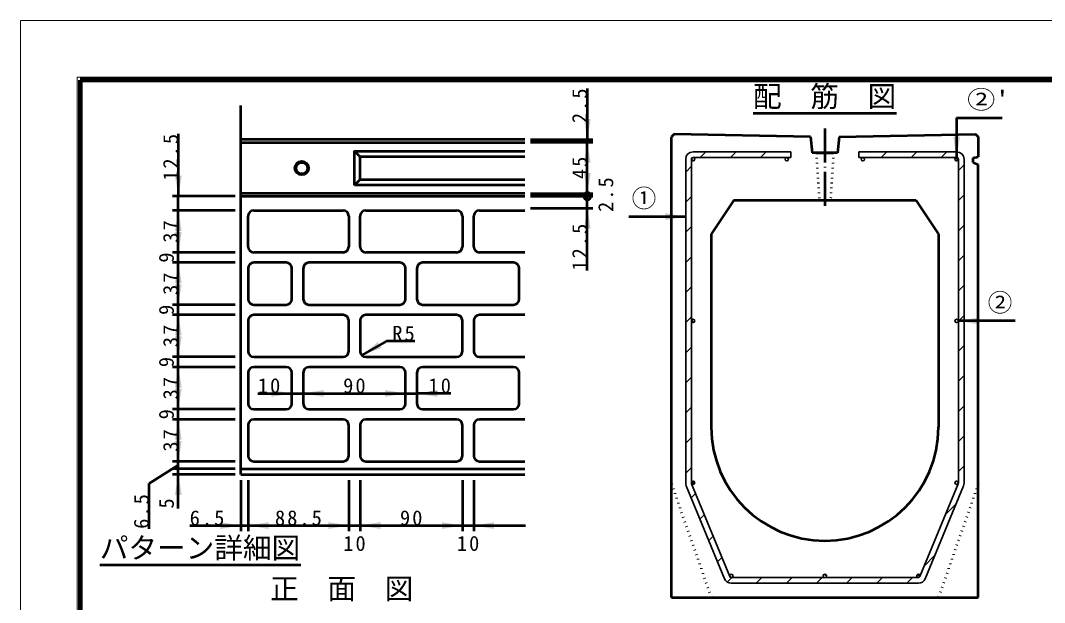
# Model space of a CAD drawing. Units: millimetres, scale not verified, with parts at other scales. Extents: x -2102 to 2102, y -1485 to 1485.
# Drawn here: x -2102 to -300, y 460 to 1485 of the extents above; entities that cross this region are included whole.
import ezdxf
from ezdxf.enums import TextEntityAlignment as Align

# ---------------------------------------------------------------- set-up
doc = ezdxf.new("R2010")
doc.units = ezdxf.units.MM
doc.header["$LTSCALE"] = 5
doc.linetypes.add('DOTTED', pattern=[1.75, 0.25, -1.5])
doc.linetypes.add('LONG_DASHED_DOTTED', pattern=[15.25, 12, -1.5, 0.25, -1.5])
doc.layers.add('0-0_V-nasSTD', color=7, linetype='Continuous', lineweight=35)
doc.layers.add('0-1_0', color=7, linetype='Continuous', lineweight=50)
doc.styles.add('ＭＳ ゴシック', font='')
doc.styles.get('ＭＳ ゴシック').set_extended_font_data('MS Gothic')

msp = doc.modelspace()

# ---------------------------------------------------------------- linework, layer by layer
at = {"layer": '0-0_V-nasSTD', "lineweight": 100}
msp.add_line((-1997.5, 1380), (-1997.5, -1380), dxfattribs=at)
at = {"layer": '0-0_V-nasSTD', "lineweight": 50}
for p, q in [((-1714.642, 685.452), (-1714.642, 1335.452)), ((-454.5, 1313.289), (-454.5, 1244.289)), ((-711.5, 1279.789), (-709, 1251.789)), ((-661.5, 1279.789), (-664, 1251.789)), ((-664, 1251.789), (-709, 1251.789)), ((-701.5, 1251.789), (-671.5, 1251.789))]:
    msp.add_line(p, q, dxfattribs=at)
at = {"layer": '0-0_V-nasSTD'}
for p, q in [((-918.5, 1253.789), (-746.5, 1253.789)), ((-905.827, 1243.789), (-895.827, 1253.789)), ((-852.794, 1243.789), (-842.794, 1253.789)), ((-799.761, 1243.789), (-789.761, 1253.789)), ((-746.728, 1243.789), (-746.5, 1244.016)), ((-746.5, 1253.789), (-746.5, 1243.789)), ((-626.5, 1253.789), (-626.5, 1243.789)), ((-626.5, 1253.789), (-454.5, 1253.789)), ((-626.5, 1253.697), (-626.408, 1253.789)), ((-587.629, 1243.789), (-577.629, 1253.789)), ((-534.596, 1243.789), (-524.596, 1253.789)), ((-481.563, 1243.789), (-471.563, 1253.789)), ((-931.5, 1240.789), (-931.5, 670.38)), ((-931.5, 1218.115), (-921.5, 1228.115)), ((-921.5, 1240.789), (-921.5, 670.371)), ((-921.447, 1241.352), (-917.937, 1237.842)), ((-918.5, 1243.789), (-746.5, 1243.789)), ((-754.114, 1243.789), (-753.5, 1243.789)), ((-754.114, 1243.725), (-750.564, 1240.175)), ((-753.5, 1243.789), (-746.5, 1243.789)), ((-626.5, 1243.789), (-454.5, 1243.789)), ((-619.811, 1243.773), (-616.516, 1240.478)), ((-456.462, 1243.058), (-452.231, 1238.827)), ((-451.5, 1240.789), (-451.5, 670.371)), ((-451.5, 1220.818), (-441.5, 1230.818)), ((-441.5, 1240.789), (-441.5, 670.375)), ((-931.5, 1165.082), (-921.5, 1175.082)), ((-451.5, 1167.785), (-441.5, 1177.785)), ((-931.5, 1112.049), (-921.5, 1122.049)), ((-451.5, 1114.752), (-441.5, 1124.752)), ((-931.5, 1059.016), (-921.5, 1069.016)), ((-451.5, 1061.719), (-441.5, 1071.719)), ((-931.5, 1005.983), (-921.5, 1015.983)), ((-451.5, 1008.686), (-441.5, 1018.686)), ((-921.5, 1005.789), (-921.5, 1007.203)), ((-931.5, 952.95), (-921.5, 962.95)), ((-921.146, 957.203), (-917.085, 953.143)), ((-451.5, 955.653), (-441.5, 965.653)), ((-931.5, 899.917), (-921.5, 909.917)), ((-451.5, 902.62), (-441.5, 912.62)), ((-931.5, 846.884), (-921.5, 856.884)), ((-451.5, 849.587), (-441.5, 859.587)), ((-931.5, 793.851), (-921.5, 803.851)), ((-451.5, 796.554), (-441.5, 806.554)), ((-931.5, 740.818), (-921.5, 750.818)), ((-451.5, 743.521), (-441.5, 753.521)), ((-931.5, 687.785), (-921.5, 697.785)), ((-451.5, 690.488), (-441.5, 700.488)), ((-921.274, 669.229), (-853.917, 505.647)), ((-921.274, 669.229), (-921.274, 669.229)), ((-921.274, 669.229), (-921.274, 669.229)), ((-920.66, 672.87), (-916.418, 668.628)), ((-451.724, 669.229), (-519.081, 505.647)), ((-454.866, 673.766), (-451.522, 670.423)), ((-451.726, 669.229), (-451.726, 669.229)), ((-451.5, 670.789), (-451.5, 670.371)), ((-930.521, 665.43), (-863.16, 501.839)), ((-930.521, 665.43), (-930.521, 665.43)), ((-930.521, 665.43), (-930.521, 665.43)), ((-921.859, 644.394), (-914.201, 652.051)), ((-509.838, 501.839), (-442.479, 665.425)), ((-442.479, 665.425), (-442.479, 665.425)), ((-442.479, 665.425), (-442.479, 665.425)), ((-474.122, 614.833), (-455.744, 633.212)), ((-906.391, 606.829), (-898.733, 614.486)), ((-890.923, 569.264), (-883.265, 576.921)), ((-511.245, 524.677), (-492.867, 543.056)), ((-875.455, 531.699), (-867.797, 539.356)), ((-854.097, 507.312), (-850.62, 503.835)), ((-853.917, 505.647), (-853.917, 505.647)), ((-853.917, 505.647), (-853.917, 505.647)), ((-853.917, 505.647), (-853.917, 505.647)), ((-686.848, 509.769), (-683.52, 506.441)), ((-523.644, 509.199), (-519.447, 505.003)), ((-863.16, 501.839), (-863.16, 501.839)), ((-863.16, 501.839), (-863.16, 501.839)), ((-858.228, 495.892), (-850.331, 503.789)), ((-851.142, 503.789), (-521.857, 503.789)), ((-850.62, 503.789), (-851.142, 503.789)), ((-851.139, 493.789), (-521.859, 493.789)), ((-807.298, 493.789), (-797.298, 503.789)), ((-754.265, 493.789), (-744.265, 503.789)), ((-701.232, 493.789), (-691.232, 503.789)), ((-521.857, 503.789), (-686.5, 503.789)), ((-648.199, 493.789), (-638.199, 503.789)), ((-595.166, 493.789), (-585.166, 503.789)), ((-542.133, 493.789), (-532.133, 503.789)), ((-509.838, 501.839), (-509.838, 501.839)), ((-509.838, 501.839), (-509.838, 501.839))]:
    msp.add_line(p, q, dxfattribs=at)
at = {"layer": '0-0_V-nasSTD', "lineweight": 18}
for points in [[(-2102.5, -1485), (-2102.5, 1485), (2102.5, 1485), (2102.5, -1485)], [(-2002.5, -1385), (-2002.5, 1385), (2002.5, 1385), (2002.5, -1385)]]:
    msp.add_lwpolyline(points, close=True, dxfattribs=at)
at = {"layer": '0-0_V-nasSTD', "lineweight": 100}
msp.add_lwpolyline([(1997.5, -1380), (1997.5, 1380), (-1997.5, 1380)], dxfattribs=at)
at = {"layer": '0-0_V-nasSTD'}
for centre in [(-918.5, 1240.789), (-753.5, 1240.789), (-619.5, 1240.789), (-619.5, 1240.789), (-454.5, 1240.789), (-918.5, 955.789), (-454.5, 955.789), (-454.5, 955.789), (-918.5, 670.789), (-454.5, 670.789), (-851.143, 506.789), (-686.5, 506.789)]:
    msp.add_circle(centre, 3, dxfattribs=at)
for centre, radius, start, end in [((-918.5, 1240.789), 13, 90, 180), ((-918.5, 1240.789), 13, 90, 180), ((-454.5, 1240.789), 13, 0, 90), ((-918.5, 1240.789), 3, 90, 180), ((-918.5, 1240.789), 3, 90, 180), ((-918.5, 1240.789), 3, 180, 90), ((-918.5, 1240.789), 3, 169.17571, 180), ((-918.5, 1240.789), 3, 90, 169.17571), ((-454.5, 1240.789), 3, 90, 0), ((-454.5, 1240.789), 3, 0, 90), ((-454.5, 1240.789), 3, 0, 90), ((-454.5, 1240.789), 3, 0, 90), ((-918.5, 670.38), 13, 180, 202.38013), ((-918.5, 670.371), 3, 180, 202.38013), ((-454.5, 670.789), 3, 330.64995, 0), ((-454.5, 670.789), 3, 330.64995, 0), ((-454.498, 670.371), 3, 337.61987, 0), ((-454.5, 670.375), 13, 337.61987, 0), ((-851.143, 506.789), 3, 202.38053, 270.00103), ((-521.857, 506.789), 3, 337.61947, 269.99901), ((-521.857, 506.789), 3, 270, 337.61987), ((-851.139, 506.789), 13, 202.38013, 270), ((-521.859, 506.789), 13, 270, 337.61987), ((-521.859, 506.789), 13, 270, 337.61987)]:
    msp.add_arc(centre, radius, start, end, dxfattribs=at)
for points in [[(-1110.642, 1311.452), (-1104.642, 1275.452), (-1098.642, 1311.452)], [(-460.5, 1280.289), (-454.5, 1244.289), (-448.5, 1280.289)], [(-1110.642, 1234.452), (-1104.642, 1270.452), (-1098.642, 1234.452)], [(-1830.642, 1211.452), (-1824.642, 1175.452), (-1818.642, 1211.452)], [(-1110.642, 1216.452), (-1104.642, 1180.452), (-1098.642, 1216.452)], [(-1110.642, 1118.452), (-1104.642, 1154.452), (-1098.642, 1118.452)], [(-1830.642, 1114.452), (-1824.642, 1150.452), (-1818.642, 1114.452)], [(-967.5, 1133.536), (-967.5, 1145.536), (-931.5, 1139.536)], [(-1830.642, 1112.452), (-1824.642, 1076.452), (-1818.642, 1112.452)], [(-1830.642, 1022.452), (-1824.642, 1058.452), (-1818.642, 1022.452)], [(-1830.642, 1020.452), (-1824.642, 984.452), (-1818.642, 1020.452)], [(-1830.642, 930.452), (-1824.642, 966.452), (-1818.642, 930.452)], [(-451.5, 955.789), (-415.5, 949.789), (-415.5, 961.789)], [(-1830.642, 928.452), (-1824.642, 892.452), (-1818.642, 928.452)], [(-1501.713, 895.38), (-1473.536, 918.577), (-1467.536, 908.184)], [(-1830.642, 838.452), (-1824.642, 874.452), (-1818.642, 838.452)], [(-1830.642, 836.452), (-1824.642, 800.452), (-1818.642, 836.452)], [(-1660.642, 822.193), (-1660.642, 834.193), (-1624.642, 828.193)], [(-1604.642, 828.193), (-1568.642, 822.193), (-1568.642, 834.193)], [(-1460.642, 822.193), (-1460.642, 834.193), (-1424.642, 828.193)], [(-1404.642, 828.193), (-1368.642, 822.193), (-1368.642, 834.193)], [(-1830.642, 746.452), (-1824.642, 782.452), (-1818.642, 746.452)], [(-1830.642, 744.452), (-1824.642, 708.452), (-1818.642, 744.452)], [(-1830.642, 649.452), (-1824.642, 685.452), (-1818.642, 649.452)], [(-1750.642, 589.452), (-1750.642, 601.452), (-1714.642, 595.452)], [(-1701.642, 595.452), (-1665.642, 589.452), (-1665.642, 601.452)], [(-1560.642, 589.452), (-1560.642, 601.452), (-1524.642, 595.452)], [(-1504.642, 595.452), (-1468.642, 589.452), (-1468.642, 601.452)], [(-1360.642, 589.452), (-1360.642, 601.452), (-1324.642, 595.452)], [(-1304.642, 595.452), (-1268.642, 589.452), (-1268.642, 601.452)]]:
    msp.add_solid(points, dxfattribs=at)
at = {"layer": '0-1_0'}
for p, q in [((-1104.642, 1365.452), (-1104.642, 1275.452)), ((-812.903, 1321.789), (-560.097, 1321.789)), ((-454.5, 1313.289), (-374.5, 1313.289)), ((-1824.642, 1285.452), (-1824.642, 1175.452)), ((-1214.642, 1275.452), (-1714.642, 1275.452)), ((-1214.642, 1269.452), (-1714.642, 1269.452)), ((-1204.642, 1275.452), (-1094.642, 1275.452)), ((-1204.642, 1270.452), (-1094.642, 1270.452)), ((-1104.642, 1275.452), (-1104.642, 1269.452)), ((-1104.642, 1180.452), (-1104.642, 1270.452)), ((-956.5, 468.789), (-956.5, 1279.789)), ((-416.5, 1279.789), (-416.5, 1244.804)), ((-1514.642, 1194.952), (-1514.642, 1254.952)), ((-1504.642, 1204.952), (-1504.642, 1244.952)), ((-1214.642, 1244.952), (-1504.642, 1244.952)), ((-425.5, 1242.789), (-416.5, 1244.804)), ((-425.5, 1234.789), (-425.5, 1242.789)), ((-425.5, 1234.789), (-416.5, 1231.431)), ((-416.5, 468.789), (-416.5, 1231.431)), ((-1504.642, 1204.952), (-1514.642, 1194.952)), ((-1214.642, 1194.952), (-1514.642, 1194.952)), ((-1504.642, 1204.952), (-1214.642, 1204.952)), ((-1724.642, 1175.452), (-1834.642, 1175.452)), ((-1824.642, 1150.452), (-1824.642, 1175.452)), ((-1214.642, 1180.452), (-1714.642, 1180.452)), ((-1714.642, 1175.452), (-1214.642, 1175.452)), ((-1204.642, 1180.452), (-1094.642, 1180.452)), ((-1204.642, 1175.452), (-1094.642, 1175.452)), ((-1204.642, 1175.452), (-1094.642, 1175.452)), ((-1104.642, 1180.452), (-1104.642, 1175.452)), ((-1104.642, 1154.452), (-1104.642, 1175.452)), ((-1204.642, 1154.452), (-1094.642, 1154.452)), ((-1104.642, 1044.452), (-1104.642, 1154.452)), ((-846.5, 1168.789), (-886.5, 1108.789)), ((-846.5, 1168.789), (-526.5, 1168.789)), ((-526.5, 1168.789), (-486.5, 1108.789)), ((-1724.642, 1150.452), (-1834.642, 1150.452)), ((-1824.642, 1076.452), (-1824.642, 1150.452)), ((-1701.642, 1086.452), (-1701.642, 1140.452)), ((-1691.642, 1150.452), (-1534.642, 1150.452)), ((-1524.642, 1140.452), (-1524.642, 1086.452)), ((-1504.642, 1086.452), (-1504.642, 1140.452)), ((-1494.642, 1150.452), (-1334.642, 1150.452)), ((-1324.642, 1140.452), (-1324.642, 1086.452)), ((-1304.642, 1086.452), (-1304.642, 1140.452)), ((-1294.642, 1150.452), (-1214.642, 1150.452)), ((-1031.5, 1139.536), (-931.5, 1139.536)), ((-886.5, 1108.789), (-886.5, 768.789)), ((-486.5, 1108.789), (-486.5, 768.789)), ((-1724.642, 1076.452), (-1834.642, 1076.452)), ((-1824.642, 1058.452), (-1824.642, 1076.452)), ((-1534.642, 1076.452), (-1691.642, 1076.452)), ((-1334.642, 1076.452), (-1494.642, 1076.452)), ((-1214.642, 1076.452), (-1294.642, 1076.452)), ((-1724.642, 1058.452), (-1834.642, 1058.452)), ((-1824.642, 984.452), (-1824.642, 1058.452)), ((-1701.642, 1048.452), (-1701.642, 994.452)), ((-1634.642, 1058.452), (-1691.642, 1058.452)), ((-1624.642, 994.452), (-1624.642, 1048.452)), ((-1604.642, 1048.452), (-1604.642, 994.452)), ((-1434.642, 1058.452), (-1594.642, 1058.452)), ((-1424.642, 994.452), (-1424.642, 1048.452)), ((-1404.642, 1048.452), (-1404.642, 994.452)), ((-1234.642, 1058.452), (-1394.642, 1058.452)), ((-1224.642, 994.452), (-1224.642, 1048.452)), ((-1724.642, 984.452), (-1834.642, 984.452)), ((-1724.642, 984.452), (-1834.642, 984.452)), ((-1824.642, 966.452), (-1824.642, 984.452)), ((-1691.642, 984.452), (-1634.642, 984.452)), ((-1594.642, 984.452), (-1434.642, 984.452)), ((-1394.642, 984.452), (-1234.642, 984.452)), ((-1724.642, 966.452), (-1834.642, 966.452)), ((-1824.642, 892.452), (-1824.642, 966.452)), ((-1701.642, 956.452), (-1701.642, 902.452)), ((-1534.642, 966.452), (-1691.642, 966.452)), ((-1524.642, 902.452), (-1524.642, 956.452)), ((-1504.642, 956.452), (-1504.642, 902.452)), ((-1334.642, 966.452), (-1494.642, 966.452)), ((-1324.642, 902.452), (-1324.642, 956.452)), ((-1304.642, 956.452), (-1304.642, 902.452)), ((-1214.642, 966.452), (-1294.642, 966.452)), ((-351.5, 955.789), (-451.5, 955.789)), ((-1458.412, 920.38), (-1501.713, 895.38)), ((-1408.412, 920.38), (-1458.412, 920.38)), ((-1724.642, 892.452), (-1834.642, 892.452)), ((-1724.642, 892.452), (-1834.642, 892.452)), ((-1824.642, 874.452), (-1824.642, 892.452)), ((-1691.642, 892.452), (-1534.642, 892.452)), ((-1494.642, 892.452), (-1334.642, 892.452)), ((-1294.642, 892.452), (-1214.642, 892.452)), ((-1724.642, 874.452), (-1834.642, 874.452)), ((-1824.642, 800.452), (-1824.642, 874.452)), ((-1634.642, 874.452), (-1691.642, 874.452)), ((-1434.642, 874.452), (-1594.642, 874.452)), ((-1234.642, 874.452), (-1394.642, 874.452)), ((-1701.642, 864.452), (-1701.642, 810.452)), ((-1624.642, 810.452), (-1624.642, 864.452)), ((-1604.642, 864.452), (-1604.642, 810.452)), ((-1424.642, 810.452), (-1424.642, 864.452)), ((-1404.642, 864.452), (-1404.642, 810.452)), ((-1224.642, 810.452), (-1224.642, 864.452)), ((-1684.642, 828.193), (-1624.642, 828.193)), ((-1624.642, 828.193), (-1604.642, 828.193)), ((-1604.642, 828.193), (-1424.642, 828.193)), ((-1424.642, 828.193), (-1404.642, 828.193)), ((-1344.642, 828.193), (-1404.642, 828.193)), ((-1724.642, 800.452), (-1834.642, 800.452)), ((-1724.642, 800.452), (-1834.642, 800.452)), ((-1824.642, 782.452), (-1824.642, 800.452)), ((-1691.642, 800.452), (-1634.642, 800.452)), ((-1594.642, 800.452), (-1434.642, 800.452)), ((-1394.642, 800.452), (-1234.642, 800.452)), ((-1724.642, 782.452), (-1834.642, 782.452)), ((-1534.642, 782.452), (-1691.642, 782.452)), ((-1334.642, 782.452), (-1494.642, 782.452)), ((-1214.642, 782.452), (-1294.642, 782.452)), ((-1701.642, 772.452), (-1701.642, 718.452)), ((-1524.642, 718.452), (-1524.642, 772.452)), ((-1504.642, 772.452), (-1504.642, 718.452)), ((-1324.642, 718.452), (-1324.642, 772.452)), ((-1304.642, 772.452), (-1304.642, 718.452)), ((-1724.642, 708.452), (-1834.642, 708.452)), ((-1691.642, 708.452), (-1534.642, 708.452)), ((-1494.642, 708.452), (-1334.642, 708.452)), ((-1294.642, 708.452), (-1214.642, 708.452)), ((-1876.178, 669.735), (-1824.642, 701.952)), ((-1724.642, 695.452), (-1834.642, 695.452)), ((-1724.642, 685.452), (-1834.642, 685.452)), ((-1824.642, 685.452), (-1824.642, 695.452)), ((-1824.642, 625.452), (-1824.642, 685.452)), ((-1714.642, 695.452), (-1214.642, 695.452)), ((-1714.642, 685.452), (-1214.642, 685.452)), ((-1876.178, 589.735), (-1876.178, 669.735)), ((-1714.642, 675.452), (-1714.642, 585.452)), ((-1701.642, 675.452), (-1701.642, 585.452)), ((-1524.642, 675.452), (-1524.642, 585.452)), ((-1504.642, 675.452), (-1504.642, 585.452)), ((-1324.642, 675.452), (-1324.642, 585.452)), ((-1304.642, 675.452), (-1304.642, 585.452)), ((-1804.642, 595.452), (-1714.642, 595.452)), ((-1714.642, 595.452), (-1701.642, 595.452)), ((-1701.642, 595.452), (-1524.642, 595.452)), ((-1524.642, 595.452), (-1504.642, 595.452)), ((-1504.642, 595.452), (-1324.642, 595.452)), ((-1324.642, 595.452), (-1304.642, 595.452)), ((-1304.642, 595.452), (-1213.642, 595.452)), ((-1962.899, 526.501), (-1608.889, 526.501)), ((-956.5, 468.789), (-416.5, 468.789))]:
    msp.add_line(p, q, dxfattribs=at)
at = {"layer": '0-1_0', "linetype": 'LONG_DASHED_DOTTED'}
msp.add_line((-686.5, 1294.789), (-686.5, 1153.789), dxfattribs=at)
at = {"layer": '0-1_0', "linetype": 'DOTTED'}
for p, q in [((-701.5, 1251.789), (-696.5, 1168.789)), ((-671.5, 1251.789), (-676.5, 1168.789)), ((-956.5, 668.789), (-886.5, 468.789)), ((-416.5, 668.789), (-486.5, 468.789))]:
    msp.add_line(p, q, dxfattribs=at)
at = {"layer": '0-1_0'}
for points in [[(-711.5, 1279.789), (-951.5, 1284.789), (-956.5, 1279.789)], [(-661.5, 1279.789), (-421.5, 1284.789), (-416.5, 1279.789)], [(-1504.642, 1244.952), (-1514.642, 1254.952), (-1214.642, 1254.952)], [(-1824.642, 695.452), (-1824.642, 708.452), (-1824.642, 782.452)]]:
    msp.add_lwpolyline(points, dxfattribs=at)
for radius in [12, 10]:
    msp.add_circle((-1607.242, 1224.952), radius, dxfattribs=at)
for centre, radius, start, end in [((-1104.642, 1175.452), 6.25, 90, 270), ((-1104.642, 1175.452), 6.25, 270, 90), ((-1691.642, 1140.452), 10, 90, 180), ((-1534.642, 1140.452), 10, 0, 90), ((-1494.642, 1140.452), 10, 90, 180), ((-1334.642, 1140.452), 10, 0, 90), ((-1294.642, 1140.452), 10, 90, 180), ((-1691.642, 1086.452), 10, 180, 270), ((-1534.642, 1086.452), 10, 270, 0), ((-1494.642, 1086.452), 10, 180, 270), ((-1334.642, 1086.452), 10, 270, 0), ((-1294.642, 1086.452), 10, 180, 270), ((-1691.642, 1048.452), 10, 90, 180), ((-1634.642, 1048.452), 10, 0, 90), ((-1594.642, 1048.452), 10, 90, 180), ((-1434.642, 1048.452), 10, 0, 90), ((-1394.642, 1048.452), 10, 90, 180), ((-1234.642, 1048.452), 10, 0, 90), ((-1691.642, 994.452), 10, 180, 270), ((-1634.642, 994.452), 10, 270, 0), ((-1594.642, 994.452), 10, 180, 270), ((-1434.642, 994.452), 10, 270, 0), ((-1394.642, 994.452), 10, 180, 270), ((-1234.642, 994.452), 10, 270, 0), ((-1691.642, 956.452), 10, 90, 180), ((-1534.642, 956.452), 10, 0, 90), ((-1494.642, 956.452), 10, 90, 180), ((-1334.642, 956.452), 10, 0, 90), ((-1294.642, 956.452), 10, 90, 180), ((-1691.642, 902.452), 10, 180, 270), ((-1534.642, 902.452), 10, 270, 0), ((-1494.642, 902.452), 10, 180, 270), ((-1334.642, 902.452), 10, 270, 0), ((-1294.642, 902.452), 10, 180, 270), ((-1691.642, 864.452), 10, 90, 180), ((-1634.642, 864.452), 10, 0, 90), ((-1594.642, 864.452), 10, 90, 180), ((-1434.642, 864.452), 10, 0, 90), ((-1394.642, 864.452), 10, 90, 180), ((-1234.642, 864.452), 10, 0, 90), ((-1691.642, 810.452), 10, 180, 270), ((-1634.642, 810.452), 10, 270, 0), ((-1594.642, 810.452), 10, 180, 270), ((-1434.642, 810.452), 10, 270, 0), ((-1394.642, 810.452), 10, 180, 270), ((-1234.642, 810.452), 10, 270, 0), ((-1691.642, 772.452), 10, 90, 180), ((-1534.642, 772.452), 10, 0, 90), ((-1494.642, 772.452), 10, 90, 180), ((-1334.642, 772.452), 10, 0, 90), ((-1294.642, 772.452), 10, 90, 180), ((-686.5, 768.789), 200, 180, 270), ((-686.5, 768.789), 200, 270, 0), ((-1691.642, 718.452), 10, 180, 270), ((-1534.642, 718.452), 10, 270, 0), ((-1494.642, 718.452), 10, 180, 270), ((-1334.642, 718.452), 10, 270, 0), ((-1294.642, 718.452), 10, 180, 270)]:
    msp.add_arc(centre, radius, start, end, dxfattribs=at)

# ---------------------------------------------------------------- texts
at = {"layer": '0-0_V-nasSTD', "style": 'ＭＳ ゴシック'}
for s, height, p in [('配\u3000筋\u3000図', 36.95, (-812.903, 1321.789)), ('①', 31.67, (-1026.5, 1146.536)), ('②', 31.67, (-399.7, 962.789)), ('パターン詳細図', 36.95, (-1962.899, 526.501)), ('正\u3000面\u3000図', 36.95, (-1662.903, 454.655))]:
    msp.add_text(s, height=height, dxfattribs=at).set_placement(p, align=Align.BOTTOM_LEFT)
at = {"layer": '0-0_V-nasSTD', "style": 'ＭＳ ゴシック', "width": 1.15}
msp.add_text("②'", height=31.67, dxfattribs=at).set_placement((-436.1, 1320.289), align=Align.BOTTOM_LEFT)
at = {"layer": '0-0_V-nasSTD', "style": 'ＭＳ ゴシック'}
for s, p in [('9', (-1824.642, 1058.452)), ('9', (-1824.642, 966.452)), ('9', (-1824.642, 874.452)), ('9', (-1824.642, 782.452)), ('5', (-1824.642, 625.452))]:
    msp.add_text(s, height=26.39, rotation=90, dxfattribs=at).set_placement(p, align=Align.BOTTOM_LEFT)
at = {"layer": '0-0_V-nasSTD', "char_height": 26.39, "attachment_point": 7, "rotation": 90, "style": 'ＭＳ ゴシック'}
for s, insert in [('\\T1.2;2.5', (-1104.642, 1304.252)), ('\\T1.2;12.5', (-1824.642, 1202.652)), ('\\T1.2;45', (-1104.642, 1205.652)), ('\\T1.2;2.5', (-1058.646, 1147.764)), ('\\T1.2;37', (-1824.642, 1093.652)), ('\\T1.2;12.5', (-1104.642, 1044.452)), ('\\T1.2;37', (-1824.642, 1001.652)), ('\\T1.2;37', (-1824.642, 909.652)), ('\\T1.2;37', (-1824.642, 817.652)), ('\\T1.2;37', (-1824.642, 725.652)), ('\\T1.2;6.5', (-1876.178, 589.735))]:
    msp.add_mtext(s, dxfattribs=dict(at, insert=insert))
at = {"layer": '0-0_V-nasSTD', "char_height": 26.39, "attachment_point": 7, "style": 'ＭＳ ゴシック'}
for s, insert in [('\\T1.2;R5', (-1448.012, 920.38)), ('\\T1.2;10', (-1684.642, 828.193)), ('\\T1.2;90', (-1534.442, 828.193)), ('\\T1.2;10', (-1384.242, 828.193)), ('\\T1.2;6.5', (-1804.642, 595.452)), ('\\T1.2;88.5', (-1654.542, 595.452)), ('\\T1.2;90', (-1434.442, 595.452)), ('\\T1.2;10', (-1534.297, 550.452)), ('\\T1.2;10', (-1334.297, 550.452))]:
    msp.add_mtext(s, dxfattribs=dict(at, insert=insert))

doc.saveas('drawing.dxf')
